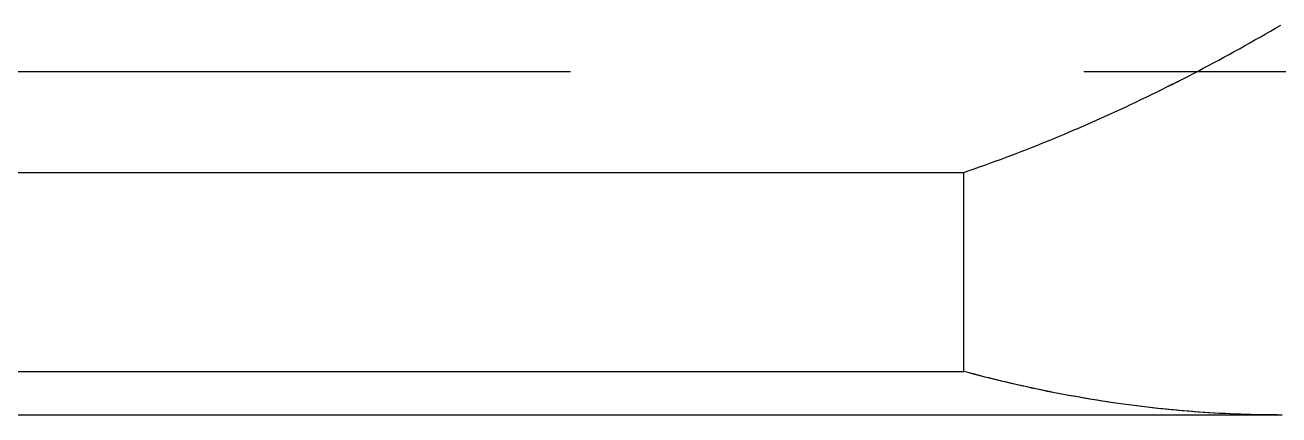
# Model space of a CAD drawing. Extents: x -11 to 23.5, y -3.8 to 3.8.
# Drawn here: x 12.261 to 13.116, y -3.558 to -3.293 of the extents above; entities that cross this region are included whole.
import ezdxf

# ---------------------------------------------------------------- set-up
doc = ezdxf.new("R2010")
doc.units = 0
doc.linetypes.add('PHL_CENTER', pattern=[0.75, 0.4, -0.35])
doc.linetypes.add('PHL_THICK', pattern=[0])
doc.layers.add('PROJECTION', color=7, linetype='CONTINUOUS')

msp = doc.modelspace()

# ---------------------------------------------------------------- linework, layer by layer
at = {"layer": 'PROJECTION', "color": 3, "linetype": 'PHL_CENTER'}
for p, q in [((13.102892, -3.300769), (13.106404, -3.298756)), ((13.106404, -3.298756), (13.109916, -3.29673)), ((13.109916, -3.29673), (13.113426, -3.29469)), ((13.113426, -3.29469), (13.116934, -3.292638)), ((13.088822, -3.30869), (13.092342, -3.30673)), ((13.092342, -3.30673), (13.09586, -3.304756)), ((13.09586, -3.304756), (13.099377, -3.302769)), ((13.099377, -3.302769), (13.102892, -3.300769)), ((13.074729, -3.316399), (13.078255, -3.314492)), ((13.078255, -3.314492), (13.081779, -3.312572)), ((13.081779, -3.312572), (13.085301, -3.310637)), ((13.085301, -3.310637), (13.088822, -3.30869)), ((0.982837, -3.324154), (13.619163, -3.324154)), ((13.057081, -3.325734), (13.060613, -3.323895)), ((13.060613, -3.323895), (13.064144, -3.322041)), ((13.064144, -3.322041), (13.067674, -3.320174)), ((13.067674, -3.320174), (13.071202, -3.318293)), ((13.071202, -3.318293), (13.074729, -3.316399)), ((13.042941, -3.332959), (13.046477, -3.331174)), ((13.046477, -3.331174), (13.050014, -3.329374)), ((13.050014, -3.329374), (13.053548, -3.327561)), ((13.053548, -3.327561), (13.057081, -3.325734)), ((13.025243, -3.341683), (13.028785, -3.339966)), ((13.028785, -3.339966), (13.032325, -3.338235)), ((13.032325, -3.338235), (13.035865, -3.33649)), ((13.035865, -3.33649), (13.039403, -3.334732)), ((13.039403, -3.334732), (13.042941, -3.332959)), ((13.007523, -3.350063), (13.011068, -3.348415)), ((13.011068, -3.348415), (13.014613, -3.346753)), ((13.014613, -3.346753), (13.018157, -3.345077)), ((13.018157, -3.345077), (13.021701, -3.343387)), ((13.021701, -3.343387), (13.025243, -3.341683)), ((12.986238, -3.359658), (12.989786, -3.358094)), ((12.989786, -3.358094), (12.993335, -3.356516)), ((12.993335, -3.356516), (12.996882, -3.354924)), ((12.996882, -3.354924), (13.00043, -3.353317)), ((13.00043, -3.353317), (13.003977, -3.351697)), ((13.003977, -3.351697), (13.007523, -3.350063)), ((12.968486, -3.367267), (12.972037, -3.365773)), ((12.972037, -3.365773), (12.975588, -3.364266)), ((12.975588, -3.364266), (12.979138, -3.362744)), ((12.979138, -3.362744), (12.982688, -3.361208)), ((12.982688, -3.361208), (12.986238, -3.359658)), ((12.947177, -3.375926), (12.950728, -3.374519)), ((12.950728, -3.374519), (12.95428, -3.373097)), ((12.95428, -3.373097), (12.957832, -3.371661)), ((12.957832, -3.371661), (12.961384, -3.37021)), ((12.961384, -3.37021), (12.964935, -3.368746)), ((12.964935, -3.368746), (12.968486, -3.367267)), ((12.922314, -3.385372), (12.925865, -3.384066)), ((12.925865, -3.384066), (12.929417, -3.382746)), ((12.929417, -3.382746), (12.932968, -3.381411)), ((12.932968, -3.381411), (12.936521, -3.380061)), ((12.936521, -3.380061), (12.940072, -3.378697)), ((12.940072, -3.378697), (12.943624, -3.377319)), ((12.943624, -3.377319), (12.947177, -3.375926)), ((12.901, -3.392902), (12.904559, -3.391681)), ((12.904559, -3.391681), (12.90811, -3.390448)), ((12.90811, -3.390448), (12.91166, -3.389201)), ((12.91166, -3.389201), (12.915211, -3.387939)), ((12.915211, -3.387939), (12.918762, -3.386663)), ((12.918762, -3.386663), (12.922314, -3.385372)), ((1.701, -3.392902), (12.901, -3.392902)), ((12.901, -3.528461), (12.901, -3.392902)), ((1.701, -3.528461), (12.901, -3.528461)), ((12.904577, -3.529423), (12.901, -3.528461)), ((12.908145, -3.530368), (12.904577, -3.529423)), ((12.911712, -3.531296), (12.908145, -3.530368)), ((12.915278, -3.53221), (12.911712, -3.531296)), ((12.918846, -3.533108), (12.915278, -3.53221)), ((12.922414, -3.53399), (12.918846, -3.533108)), ((12.925982, -3.534858), (12.922414, -3.53399)), ((12.92955, -3.53571), (12.925982, -3.534858)), ((12.933119, -3.536546), (12.92955, -3.53571)), ((12.936687, -3.537367), (12.933119, -3.536546)), ((12.940256, -3.538172), (12.936687, -3.537367)), ((12.943825, -3.538962), (12.940256, -3.538172)), ((12.947393, -3.539736), (12.943825, -3.538962)), ((12.950963, -3.540495), (12.947393, -3.539736)), ((12.954532, -3.541238), (12.950963, -3.540495)), ((12.9581, -3.541965), (12.954532, -3.541238)), ((12.961669, -3.542677), (12.9581, -3.541965)), ((12.965238, -3.543373), (12.961669, -3.542677)), ((12.968805, -3.544053), (12.965238, -3.543373)), ((12.972374, -3.544717), (12.968805, -3.544053)), ((12.975942, -3.545366), (12.972374, -3.544717)), ((12.979509, -3.545998), (12.975942, -3.545366)), ((12.983076, -3.546615), (12.979509, -3.545998)), ((12.986643, -3.547216), (12.983076, -3.546615)), ((12.99021, -3.547801), (12.986643, -3.547216)), ((12.993775, -3.54837), (12.99021, -3.547801)), ((12.99734, -3.548923), (12.993775, -3.54837)), ((13.000905, -3.54946), (12.99734, -3.548923)), ((13.00447, -3.549981), (13.000905, -3.54946)), ((13.008034, -3.550486), (13.00447, -3.549981)), ((13.011597, -3.550975), (13.008034, -3.550486)), ((13.015159, -3.551447), (13.011597, -3.550975)), ((13.018721, -3.551904), (13.015159, -3.551447)), ((13.022282, -3.552344), (13.018721, -3.551904)), ((13.025842, -3.552768), (13.022282, -3.552344)), ((13.029401, -3.553176), (13.025842, -3.552768)), ((13.032959, -3.553567), (13.029401, -3.553176)), ((13.036517, -3.553942), (13.032959, -3.553567)), ((13.040073, -3.554301), (13.036517, -3.553942)), ((13.043629, -3.554643), (13.040073, -3.554301)), ((13.047184, -3.554969), (13.043629, -3.554643)), ((13.050737, -3.555279), (13.047184, -3.554969)), ((13.05429, -3.555572), (13.050737, -3.555279)), ((13.057841, -3.555849), (13.05429, -3.555572)), ((13.061391, -3.556109), (13.057841, -3.555849)), ((13.064939, -3.556352), (13.061391, -3.556109)), ((13.068487, -3.556579), (13.064939, -3.556352)), ((13.072034, -3.556789), (13.068487, -3.556579)), ((13.075579, -3.556983), (13.072034, -3.556789)), ((13.079123, -3.55716), (13.075579, -3.556983)), ((13.082665, -3.55732), (13.079123, -3.55716)), ((13.086205, -3.557464), (13.082665, -3.55732)), ((13.089746, -3.55759), (13.086205, -3.557464)), ((13.093284, -3.5577), (13.089746, -3.55759)), ((13.09682, -3.557794), (13.093284, -3.5577)), ((13.100354, -3.55787), (13.09682, -3.557794)), ((13.103888, -3.557929), (13.100354, -3.55787)), ((13.107419, -3.557972), (13.103888, -3.557929)), ((13.110949, -3.557997), (13.107419, -3.557972))]:
    msp.add_line(p, q, dxfattribs=at)
at = {"layer": 'PROJECTION', "color": 7, "linetype": 'PHL_THICK'}
for p, q in [((13.102904, -3.300762), (13.106418, -3.298748)), ((13.106418, -3.298748), (13.109929, -3.296722)), ((13.109929, -3.296722), (13.113439, -3.294683)), ((13.113439, -3.294683), (13.116946, -3.29263)), ((13.088835, -3.308683), (13.092355, -3.306722)), ((13.092355, -3.306722), (13.095873, -3.304749)), ((13.095873, -3.304749), (13.099389, -3.302762)), ((13.099389, -3.302762), (13.102904, -3.300762)), ((13.074741, -3.316392), (13.078266, -3.314484)), ((13.078266, -3.314484), (13.081791, -3.312564)), ((13.081791, -3.312564), (13.085314, -3.31063)), ((13.085314, -3.31063), (13.088835, -3.308683)), ((13.057093, -3.325727), (13.060625, -3.323887)), ((13.060625, -3.323887), (13.064156, -3.322033)), ((13.064156, -3.322033), (13.067685, -3.320166)), ((13.067685, -3.320166), (13.071214, -3.318286)), ((13.071214, -3.318286), (13.074741, -3.316392)), ((13.042952, -3.332952), (13.046489, -3.331166)), ((13.046489, -3.331166), (13.050024, -3.329366)), ((13.050024, -3.329366), (13.053559, -3.327554)), ((13.053559, -3.327554), (13.057093, -3.325727)), ((13.025252, -3.341676), (13.028794, -3.339958)), ((13.028794, -3.339958), (13.032335, -3.338227)), ((13.032335, -3.338227), (13.035875, -3.336483)), ((13.035875, -3.336483), (13.039413, -3.334724)), ((13.039413, -3.334724), (13.042952, -3.332952)), ((13.007531, -3.350056), (13.011077, -3.348408)), ((13.011077, -3.348408), (13.014622, -3.346745)), ((13.014622, -3.346745), (13.018167, -3.345069)), ((13.018167, -3.345069), (13.021709, -3.343379)), ((13.021709, -3.343379), (13.025252, -3.341676)), ((12.986244, -3.359652), (12.989793, -3.358087)), ((12.989793, -3.358087), (12.993342, -3.356509)), ((12.993342, -3.356509), (12.99689, -3.354917)), ((12.99689, -3.354917), (13.000438, -3.35331)), ((13.000438, -3.35331), (13.003985, -3.35169)), ((13.003985, -3.35169), (13.007531, -3.350056)), ((12.968492, -3.367261), (12.972043, -3.365767)), ((12.972043, -3.365767), (12.975594, -3.36426)), ((12.975594, -3.36426), (12.979144, -3.362738)), ((12.979144, -3.362738), (12.982695, -3.361202)), ((12.982695, -3.361202), (12.986244, -3.359652)), ((12.94718, -3.375922), (12.950732, -3.374514)), ((12.950732, -3.374514), (12.954285, -3.373092)), ((12.954285, -3.373092), (12.957836, -3.371656)), ((12.957836, -3.371656), (12.961389, -3.370205)), ((12.961389, -3.370205), (12.96494, -3.36874)), ((12.96494, -3.36874), (12.968492, -3.367261)), ((12.922316, -3.38537), (12.925867, -3.384064)), ((12.925867, -3.384064), (12.929419, -3.382743)), ((12.929419, -3.382743), (12.932971, -3.381408)), ((12.932971, -3.381408), (12.936523, -3.380058)), ((12.936523, -3.380058), (12.940076, -3.378694)), ((12.940076, -3.378694), (12.943627, -3.377315)), ((12.943627, -3.377315), (12.94718, -3.375922)), ((12.901, -3.392902), (12.904559, -3.391681)), ((12.904559, -3.391681), (12.908111, -3.390448)), ((12.908111, -3.390448), (12.911661, -3.389201)), ((12.911661, -3.389201), (12.915213, -3.387938)), ((12.915213, -3.387938), (12.918763, -3.386662)), ((12.918763, -3.386662), (12.922316, -3.38537)), ((1.701, -3.392902), (12.901, -3.392902)), ((12.901, -3.421504), (12.901, -3.392902)), ((12.901, -3.464548), (12.901, -3.421504)), ((12.901, -3.501212), (12.901, -3.464548)), ((12.901, -3.528461), (12.901, -3.501212)), ((1.701, -3.528461), (12.901, -3.528461)), ((12.904639, -3.52944), (12.901, -3.528461)), ((12.908267, -3.5304), (12.904639, -3.52944)), ((12.911896, -3.531344), (12.908267, -3.5304)), ((12.915524, -3.532271), (12.911896, -3.531344)), ((12.919153, -3.533183), (12.915524, -3.532271)), ((12.922782, -3.53408), (12.919153, -3.533183)), ((12.926412, -3.53496), (12.922782, -3.53408)), ((12.930041, -3.535824), (12.926412, -3.53496)), ((12.933671, -3.536672), (12.930041, -3.535824)), ((12.937301, -3.537504), (12.933671, -3.536672)), ((12.94093, -3.53832), (12.937301, -3.537504)), ((12.944561, -3.53912), (12.94093, -3.53832)), ((12.948191, -3.539904), (12.944561, -3.53912)), ((12.951821, -3.540672), (12.948191, -3.539904)), ((12.955451, -3.541424), (12.951821, -3.540672)), ((12.959081, -3.542159), (12.955451, -3.541424)), ((12.96271, -3.542878), (12.959081, -3.542159)), ((12.96634, -3.543581), (12.96271, -3.542878)), ((12.96997, -3.544268), (12.96634, -3.543581)), ((12.973598, -3.544938), (12.96997, -3.544268)), ((12.977227, -3.545592), (12.973598, -3.544938)), ((12.980856, -3.54623), (12.977227, -3.545592)), ((12.984484, -3.546851), (12.980856, -3.54623)), ((12.988111, -3.547455), (12.984484, -3.546851)), ((12.991739, -3.548043), (12.988111, -3.547455)), ((12.995366, -3.548615), (12.991739, -3.548043)), ((12.998992, -3.54917), (12.995366, -3.548615)), ((13.002618, -3.549709), (12.998992, -3.54917)), ((13.006243, -3.550231), (13.002618, -3.549709)), ((13.009867, -3.550736), (13.006243, -3.550231)), ((13.013491, -3.551224), (13.009867, -3.550736)), ((13.017114, -3.551696), (13.013491, -3.551224)), ((13.020736, -3.552151), (13.017114, -3.551696)), ((13.024357, -3.552589), (13.020736, -3.552151)), ((13.027978, -3.553011), (13.024357, -3.552589)), ((13.031597, -3.553416), (13.027978, -3.553011)), ((13.035216, -3.553803), (13.031597, -3.553416)), ((13.038834, -3.554174), (13.035216, -3.553803)), ((13.04245, -3.554528), (13.038834, -3.554174)), ((13.046066, -3.554865), (13.04245, -3.554528)), ((13.049681, -3.555185), (13.046066, -3.554865)), ((1.487487, -3.558), (13.114512, -3.558)), ((13.053294, -3.555488), (13.049681, -3.555185)), ((13.056907, -3.555774), (13.053294, -3.555488)), ((13.060517, -3.556043), (13.056907, -3.555774)), ((13.064127, -3.556295), (13.060517, -3.556043)), ((13.067736, -3.55653), (13.064127, -3.556295)), ((13.071343, -3.556747), (13.067736, -3.55653)), ((13.074949, -3.556947), (13.071343, -3.556747)), ((13.078553, -3.55713), (13.074949, -3.556947)), ((13.082156, -3.557296), (13.078553, -3.55713)), ((13.085758, -3.557444), (13.082156, -3.557296)), ((13.089358, -3.557575), (13.085758, -3.557444)), ((13.092957, -3.557689), (13.089358, -3.557575)), ((13.096554, -3.557785), (13.092957, -3.557689)), ((13.100149, -3.557864), (13.096554, -3.557785)), ((13.103743, -3.557925), (13.100149, -3.557864)), ((13.107334, -3.557969), (13.103743, -3.557925)), ((13.110925, -3.557995), (13.107334, -3.557969)), ((13.114436, -3.558004), (13.110925, -3.557995)), ((13.114404, -3.558006), (13.110949, -3.557997)), ((13.114404, -3.558006), (13.117858, -3.557998)), ((13.114436, -3.558004), (13.117947, -3.557996))]:
    msp.add_line(p, q, dxfattribs=at)

doc.saveas('drawing.dxf')
